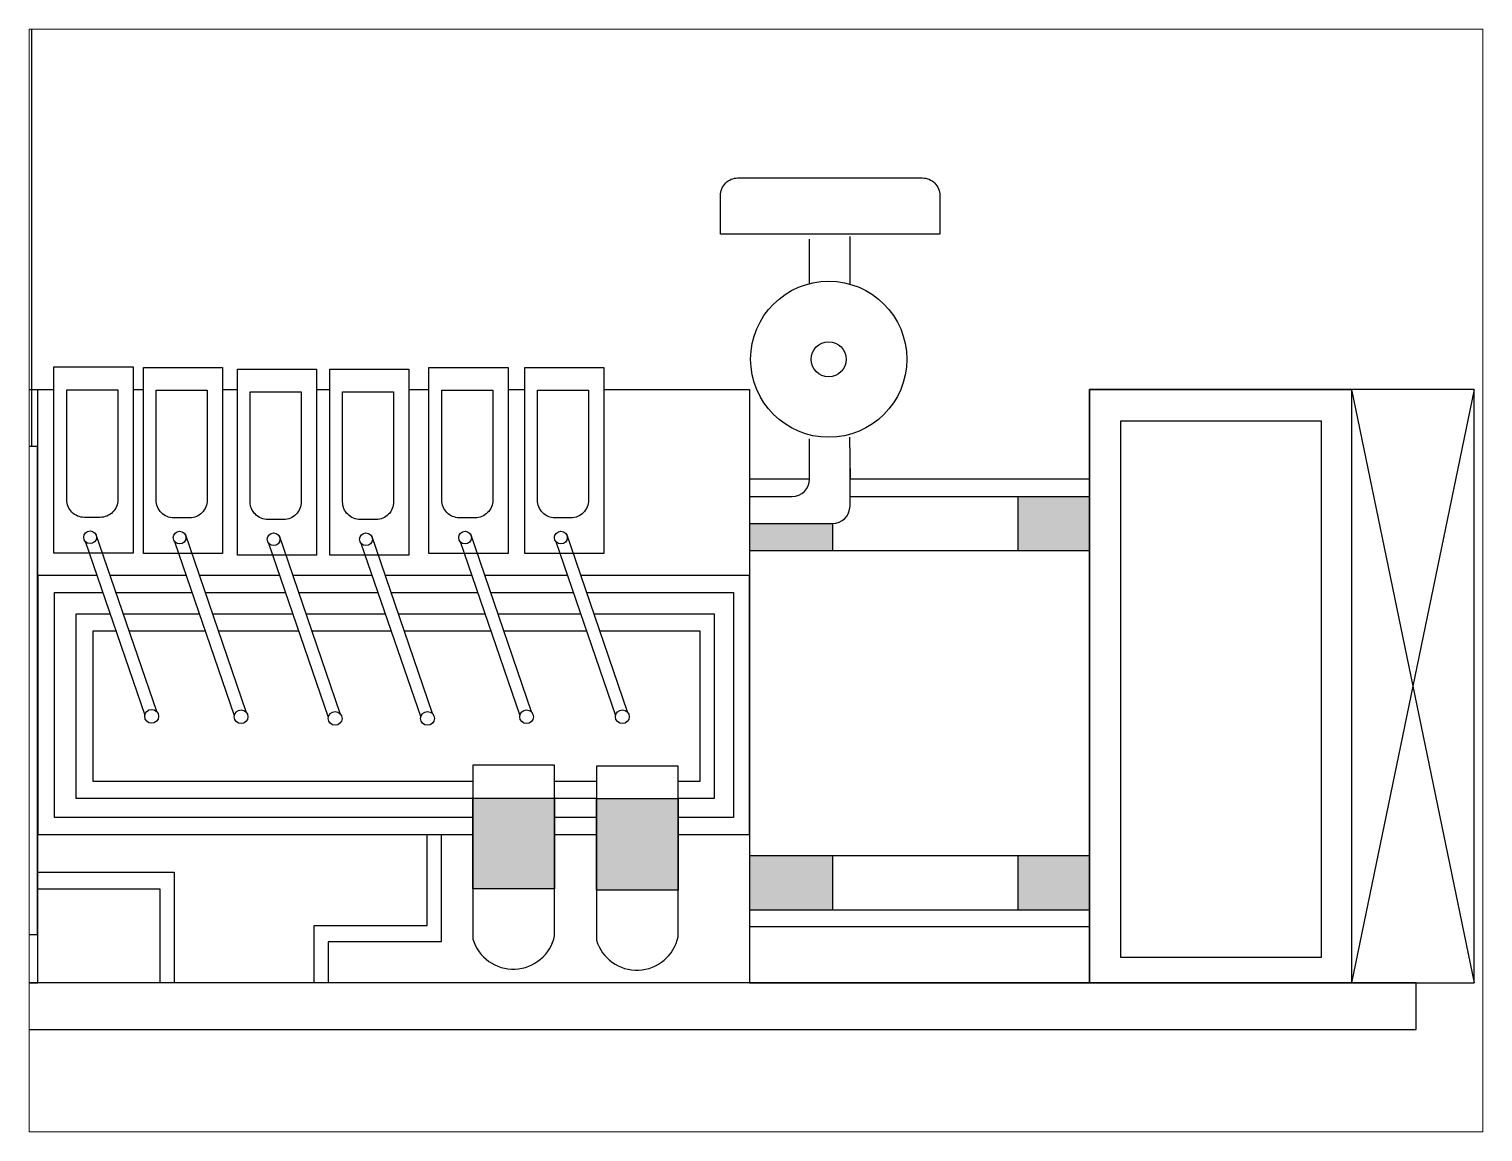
# Paper-space layout 'Layout1' of a CAD drawing. Header units: millimetres. Extents: x 26 to 231, y 20 to 176.
# The model-space entities are those that its viewports show. They can reach past a viewport. Long polylines and large blocks are cut down to what shows.
import ezdxf

# ---------------------------------------------------------------- set-up
doc = ezdxf.new("R2010")
doc.units = ezdxf.units.MM

msp = doc.modelspace()

# ---------------------------------------------------------------- hatches: boundary and pattern name
h = msp.add_hatch()
h.set_pattern_fill('HEX', color=256)
h.paths.add_polyline_path([(2913.3, 737.5), (2740.3, 737.5), (2740.3, 624.1), (2913.3, 624.1)])
h.paths.add_polyline_path([(3449.4, 737.5), (3300.3, 737.5), (3300.3, 624.1), (3449.4, 624.1)])
h.paths.add_polyline_path([(3449.4, 1486.4), (3300.3, 1486.4), (3300.3, 1373.7), (3449.4, 1373.7)])
h.paths.add_polyline_path([(2913.3, 1430), (2740.3, 1430), (2740.3, 1373.7), (2913.3, 1373.7)])
h = msp.add_hatch()
h.set_pattern_fill('HEX', color=256)
h.paths.add_polyline_path([(2333.7, 856.6), (2163.4, 856.6), (2163.4, 667.7), (2333.7, 667.7)])
h.paths.add_polyline_path([(2591.4, 856.6), (2421, 856.6), (2421, 665.5), (2591.4, 665.5)])

# ---------------------------------------------------------------- linework, layer by layer
for p, q in [((1243, 1590.9), (1243, 2880)), ((2865.7, 1930.9), (2865.7, 2023.5)), ((2950, 1929.7), (2950, 2028.8)), ((961.6, 1709.5), (1255.7, 1709.5)), ((3996.4, 1709.5), (4252, 471.9)), ((4252, 1709.5), (3996.4, 471.9)), ((2948.9, 1610), (2950, 1523.1)), ((2865.7, 1523.1), (2865.7, 1606.7)), ((2950, 1466.7), (2950, 1570)), ((2740.3, 1523.1), (2865.7, 1523.1)), ((2865.7, 1523.1), (2865.7, 1523.1)), ((2950, 1523.1), (3449.4, 1523.1)), ((2740.3, 1486.4), (2829, 1486.4)), ((2950, 1486.4), (3449.4, 1486.4)), ((3300.3, 1486.4), (3300.3, 1373.7)), ((2740.3, 1430), (2913.3, 1430)), ((2913.3, 1430), (2913.3, 1373.7)), ((1376.4, 1409.4), (1503, 1038.5)), ((1563, 1408.5), (1689.5, 1037.7)), ((1759.2, 1405), (1885.7, 1034.2)), ((1951.9, 1405), (2078.4, 1034.2)), ((2158.6, 1408.5), (2285.1, 1037.7)), ((2358.3, 1408.5), (2484.9, 1037.7)), ((1354.4, 1393.4), (1479, 1030.5)), ((1540.9, 1392.6), (1665.5, 1029.7)), ((1737.1, 1389.1), (1861.7, 1026.2)), ((1929.8, 1389.1), (2054.5, 1026.2)), ((2136.5, 1392.6), (2261.2, 1029.7)), ((2336.3, 1392.6), (2460.9, 1029.7)), ((2740.3, 1373.7), (3449.4, 1373.7)), ((2333.7, 925.8), (2163.4, 925.8)), ((2163.4, 925.8), (2163.4, 783.8)), ((2333.7, 570.2), (2333.7, 925.8)), ((2591.4, 923.7), (2421, 923.7)), ((2421, 923.7), (2421, 781.6)), ((2591.4, 568), (2591.4, 923.7)), ((2067.1, 781.3), (2067.1, 591)), ((2097, 781.6), (2097, 557.4)), ((2097, 781.6), (2097, 557.4)), ((2163.4, 783.8), (2163.4, 563.1)), ((2421, 781.6), (2421, 560.9)), ((2741.9, 737.5), (3449.3, 737.5)), ((2913.3, 737.5), (2913.3, 624.1)), ((3300.3, 737.5), (3300.3, 624.1)), ((1256.1, 702.8), (1540, 702.8)), ((1540, 702.8), (1540, 471.5)), ((1255.7, 667.7), (1510.1, 667.7)), ((1510.1, 667.7), (1510.1, 471.9)), ((2741.9, 624.1), (3447.3, 624.1)), ((2067.1, 591), (1831.8, 591)), ((1831.8, 591), (1831.8, 471.6)), ((2740.3, 589.6), (3449.4, 589.6)), ((2097, 557.4), (1861.7, 557.4)), ((1861.7, 557.4), (1861.7, 471.9)), ((961.6, 471.9), (1255.7, 471.9)), ((2740.3, 471.9), (3449.4, 471.9))]:
    msp.add_line(p, q)
for points in [[(2716.2, 2151.1), (3100.8, 2151.1, -0.414214), (3137.5, 2114.5), (3137.5, 2034.1), (2679.6, 2034.1), (2679.6, 2114.5, -0.414214)], [(1316.1, 1708.9), (1422.6, 1708.9), (1422.6, 1479.6, -0.414214), (1385.9, 1443), (1352.8, 1443, -0.414214), (1316.1, 1479.6)], [(1502.6, 1708.1), (1609.1, 1708.1), (1609.1, 1478.8, -0.414214), (1572.4, 1442.2), (1539.3, 1442.2, -0.414214), (1502.6, 1478.8)], [(1698.8, 1704.6), (1805.3, 1704.6), (1805.3, 1475.3, -0.414214), (1768.7, 1438.7), (1735.5, 1438.7, -0.414214), (1698.8, 1475.3)], [(1891.5, 1704.6), (1998, 1704.6), (1998, 1475.3, -0.414214), (1961.4, 1438.7), (1928.2, 1438.7, -0.414214), (1891.5, 1475.3)], [(2098.3, 1708.1), (2204.8, 1708.1), (2204.8, 1478.8, -0.414214), (2168.1, 1442.2), (2134.9, 1442.2, -0.414214), (2098.3, 1478.8)], [(2298, 1708.1), (2404.5, 1708.1), (2404.5, 1478.8, -0.414214), (2367.8, 1442.2), (2334.7, 1442.2, -0.414214), (2298, 1478.8)]]:
    msp.add_lwpolyline(points, format="xyb", close=True)
for points in [[(1289.5, 1756.8), (1454.5, 1756.8), (1454.5, 1368.5), (1289.5, 1368.5)], [(1476, 1756), (1641.1, 1756), (1641.1, 1367.7), (1476, 1367.7)], [(1672.2, 1752.5), (1837.3, 1752.5), (1837.3, 1364.2), (1672.2, 1364.2)], [(1864.9, 1752.5), (2030, 1752.5), (2030, 1364.2), (1864.9, 1364.2)], [(2071.7, 1756), (2236.7, 1756), (2236.7, 1367.7), (2071.7, 1367.7)], [(2271.4, 1756), (2436.4, 1756), (2436.4, 1367.7), (2271.4, 1367.7)], [(3449.4, 471.9), (4252, 471.9), (4252, 1709.5), (3449.4, 1709.5)], [(3449.4, 1709.5), (3996.4, 1709.5), (3996.4, 471.9), (3449.4, 471.9)], [(3514.7, 1644.1), (3932.5, 1644.1), (3932.5, 524.7), (3514.7, 524.7)], [(1255.4, 1590.9), (1111.5, 1590.9), (1111.5, 572.6), (1255.4, 572.6)], [(2421, 856.6), (2591.4, 856.6), (2591.4, 665.5), (2421, 665.5)], [(4130.7, 471.9), (821.6, 471.9), (821.6, 374.7), (4130.7, 374.7)]]:
    msp.add_lwpolyline(points, close=True)
for points in [[(2436.4, 1709.5), (2740.3, 1709.5), (2740.3, 471.9), (1255.7, 471.9), (1255.7, 1709.5), (1289.5, 1709.5)], [(1454.5, 1709.5), (1476, 1709.5)], [(1641.1, 1709.5), (1672.2, 1709.5)], [(1837.3, 1709.5), (1864.9, 1709.5)], [(2030, 1709.5), (2071.7, 1709.5)], [(2236.7, 1709.5), (2271.4, 1709.5)], [(1379.1, 1321.4), (1255.7, 1321.4), (1255.7, 781.6), (2163.4, 781.6)], [(1565.3, 1321.4), (1406.4, 1321.4)], [(1760.3, 1321.4), (1592.7, 1321.4)], [(1953.1, 1321.4), (1787.7, 1321.4)], [(2161, 1321.4), (1980.4, 1321.4)], [(2360.7, 1321.4), (2188.3, 1321.4)], [(2591.4, 781.6), (2740.3, 781.6), (2740.3, 1321.4), (2388.1, 1321.4)], [(2163.4, 816.6), (1290.9, 816.6), (1290.9, 1286.4), (1391.1, 1286.4)], [(1418.4, 1286.4), (1577.3, 1286.4)], [(1604.6, 1286.4), (1772.4, 1286.4)], [(1799.6, 1286.4), (1965.1, 1286.4)], [(1992.4, 1286.4), (2173, 1286.4)], [(2200.3, 1286.4), (2372.7, 1286.4)], [(2400, 1286.4), (2706.9, 1286.4), (2706.9, 816.6), (2591.4, 816.6)], [(2421, 856.6), (1336, 856.6), (1336, 1241.4), (1406.5, 1241.4)], [(1433.7, 1241.4), (1592.8, 1241.4)], [(1620, 1241.4), (1787.8, 1241.4)], [(1815, 1241.4), (1980.5, 1241.4)], [(2007.7, 1241.4), (2188.5, 1241.4)], [(2215.6, 1241.4), (2388.2, 1241.4)], [(2415.4, 1241.4), (2666.9, 1241.4), (2666.9, 856.6), (2591.4, 856.6)], [(2163.4, 891.6), (1371, 891.6), (1371, 1206.5), (1418.6, 1206.5)], [(1445.7, 1206.5), (1604.8, 1206.5)], [(1631.9, 1206.5), (1799.8, 1206.5)], [(1826.9, 1206.5), (1992.5, 1206.5)], [(2019.6, 1206.5), (2200.5, 1206.5)], [(2227.6, 1206.5), (2400.2, 1206.5)], [(2427.3, 1206.5), (2636.9, 1206.5), (2636.9, 891.6), (2591.4, 891.6)], [(2421, 891.6), (2333.7, 891.6)], [(2333.7, 858.7), (2333.7, 667.7), (2163.4, 667.7), (2163.4, 858.7)], [(2421, 816.6), (2333.7, 816.6)], [(2333.7, 781.6), (2421, 781.6)]]:
    msp.add_lwpolyline(points)
for centre, radius in [((2905.6, 1772.9), 162.9), ((2905.6, 1772.9), 36.6), ((1364.9, 1401.6), 13.3), ((1551.4, 1400.8), 13.3), ((1747.6, 1397.3), 13.3), ((1940.3, 1397.3), 13.3), ((2147.1, 1400.8), 13.3), ((2346.8, 1400.8), 13.3), ((1493.2, 1027.9), 14.4), ((1679.7, 1027.1), 14.4), ((1875.9, 1023.6), 14.4), ((2068.6, 1023.6), 14.4), ((2275.4, 1027.1), 14.4), ((2475.1, 1027.1), 14.4)]:
    msp.add_circle(centre, radius)
for centre, radius, start, end in [((2829, 1523.1), 36.7, 270, 0), ((2913.3, 1466.7), 36.7, 270, 0), ((2247.6, 588.3), 88, 196.673, 348.1013), ((2505.3, 586.2), 88, 196.673, 348.1013)]:
    msp.add_arc(centre, radius, start, end)

psp = doc.layouts.get("Layout1")

# ---------------------------------------------------------------- viewports
at = {"layer": '0'}
psp.add_viewport(center=(128.5, 97.5), size=(205.6, 156), view_center_point=(2753.87, 1311.29), view_height=2301.0579, dxfattribs=at)

doc.saveas('drawing.dxf')
